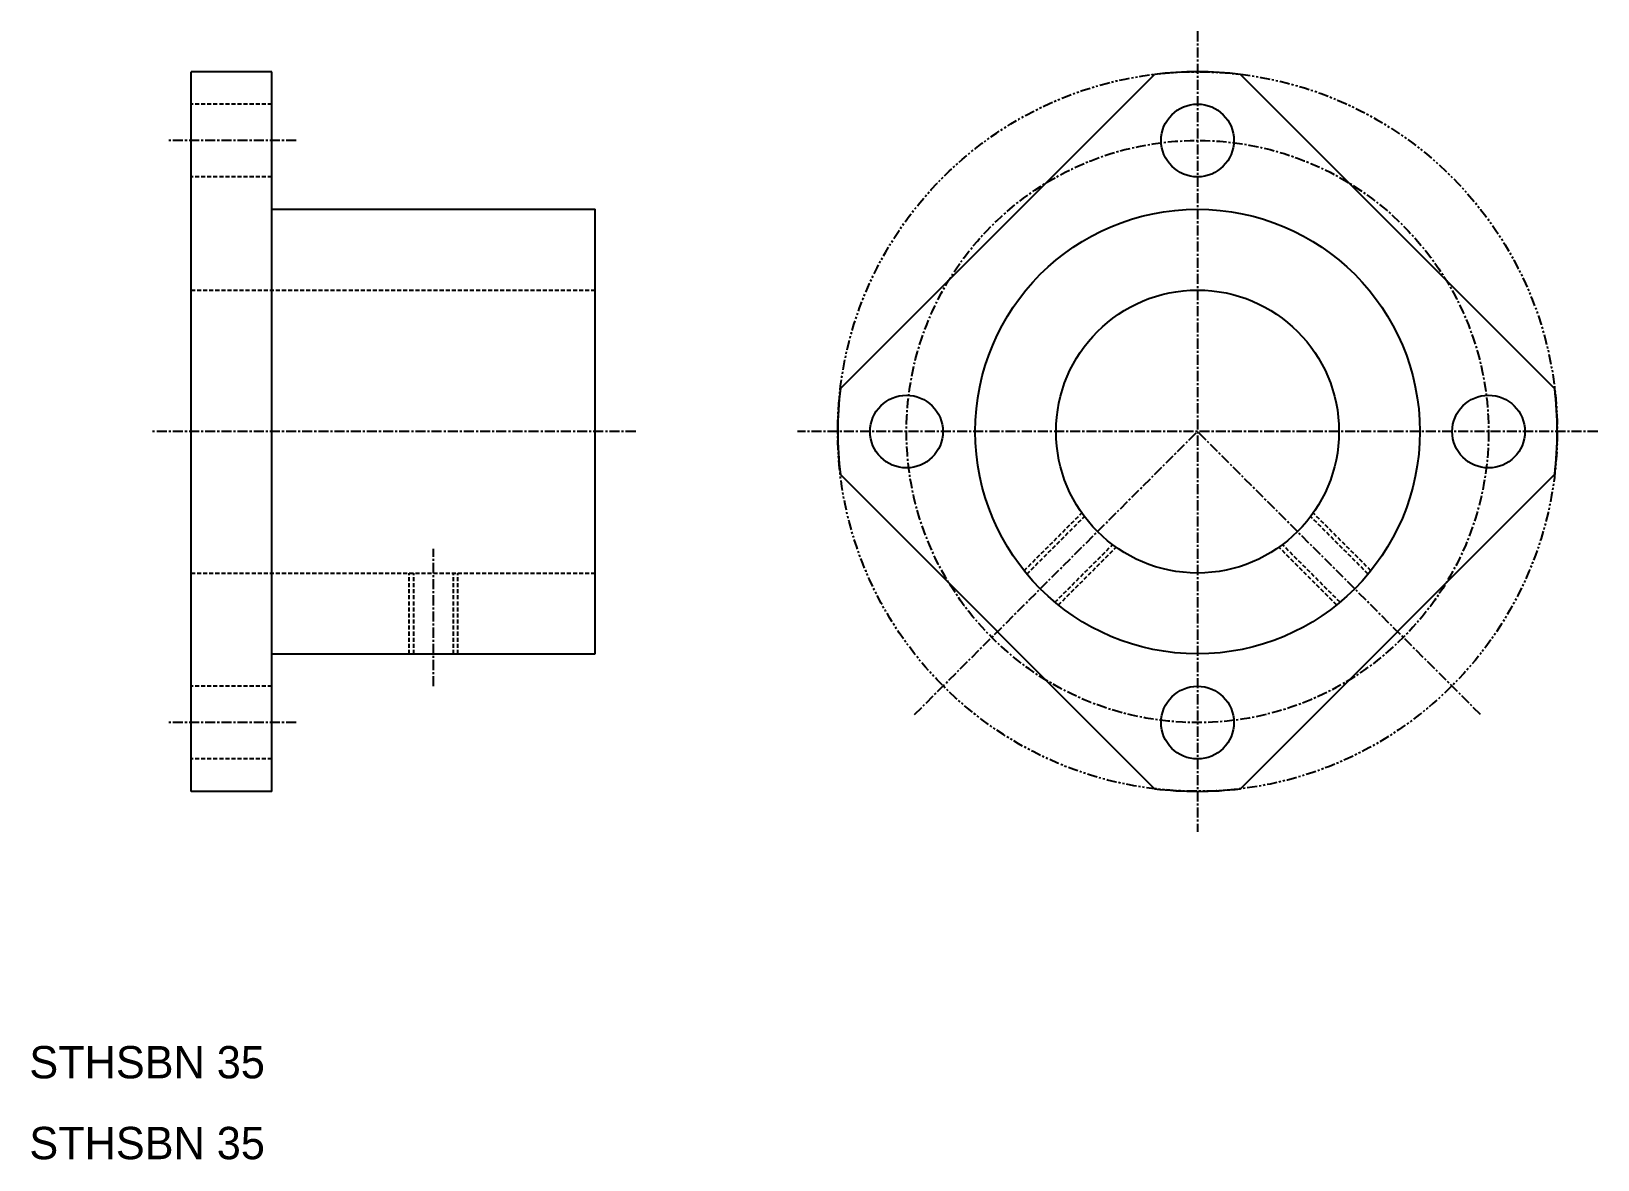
# Model space of a CAD drawing. Extents: x 10 to 204, y 10 to 150.
import ezdxf

# ---------------------------------------------------------------- set-up
doc = ezdxf.new("R2010")
doc.units = 0
for name, pattern in [('CENTER', [2, 1.25, -0.25, 0.25, -0.25]), ('DASHED', [0.75, 0.5, -0.25]), ('PHANTOM', [2.5, 1.25, -0.25, 0.25, -0.25, 0.25, -0.25])]:
    doc.linetypes.add(name, pattern=pattern)
doc.layers.get('0').update_dxf_attribs({"linetype": 'CONTINUOUS'})
doc.layers.add('CENTER', color=1, linetype='CENTER')

msp = doc.modelspace()

# ---------------------------------------------------------------- linework, layer by layer
at = {"color": 7, "linetype": 'CONTINUOUS'}
for p, q in [((30, 55.5), (30, 144.5)), ((40, 144.5), (30, 144.5)), ((40, 55.5), (40, 144.5)), ((110.32, 105.32), (149.18, 144.18)), ((198.68, 105.32), (159.82, 144.18)), ((40, 127.5), (80, 127.5)), ((80, 72.5), (80, 127.5)), ((149.18, 55.82), (110.32, 94.68)), ((159.82, 55.82), (198.68, 94.68)), ((40, 72.5), (80, 72.5)), ((40, 55.5), (30, 55.5))]:
    msp.add_line(p, q, dxfattribs=at)
at = {"color": 3, "linetype": 'DASHED'}
for p, q in [((40, 140.5), (30, 140.5)), ((40, 131.5), (30, 131.5)), ((30, 117.5), (80, 117.5)), ((133.05, 82.79), (140.19, 89.93)), ((133.39, 82.37), (140.51, 89.49)), ((175.61, 82.37), (168.49, 89.49)), ((175.95, 82.79), (168.81, 89.93)), ((136.87, 78.89), (143.99, 86.01)), ((137.29, 78.55), (144.43, 85.69)), ((171.71, 78.55), (164.57, 85.69)), ((172.13, 78.89), (165.01, 86.01)), ((30, 82.5), (80, 82.5)), ((57, 72.5), (57, 82.5)), ((57.54, 72.5), (57.54, 82.5)), ((62.46, 72.5), (62.46, 82.5)), ((63, 72.5), (63, 82.5)), ((40, 68.5), (30, 68.5)), ((40, 59.5), (30, 59.5))]:
    msp.add_line(p, q, dxfattribs=at)
at = {"color": 3, "linetype": 'PHANTOM'}
msp.add_circle((154.5, 100), 44.5, dxfattribs=at)
at = {"color": 7, "linetype": 'CONTINUOUS'}
for centre, radius in [((154.5, 136), 4.5), ((154.5, 100), 27.5), ((154.5, 100), 17.5), ((118.5, 100), 4.5), ((190.5, 100), 4.5), ((154.5, 64), 4.5)]:
    msp.add_circle(centre, radius, dxfattribs=at)
for start, end in [(83.1388, 96.8612), (173.1388, 186.8612), (353.1388, 6.8612), (263.1388, 276.8612)]:
    msp.add_arc((154.5, 100), 44.5, start, end, dxfattribs=at)
at = {"layer": 'CENTER', "color": 1, "linetype": 'CENTER'}
for p, q in [((154.5, 149.5), (154.5, 50.5)), ((43, 136), (27, 136)), ((85, 100), (25, 100)), ((204, 100), (105, 100)), ((119.5, 65), (154.5, 100)), ((189.5, 65), (154.5, 100)), ((60, 68.5), (60, 85.5)), ((43, 64), (27, 64))]:
    msp.add_line(p, q, dxfattribs=at)
msp.add_circle((154.5, 100), 36, dxfattribs=at)

# ---------------------------------------------------------------- texts
at = {"color": 7, "linetype": 'CONTINUOUS'}
for p in [(10, 20), (10, 10)]:
    msp.add_text('STHSBN 35', height=4, dxfattribs=at).set_placement(p)

doc.saveas('drawing.dxf')
